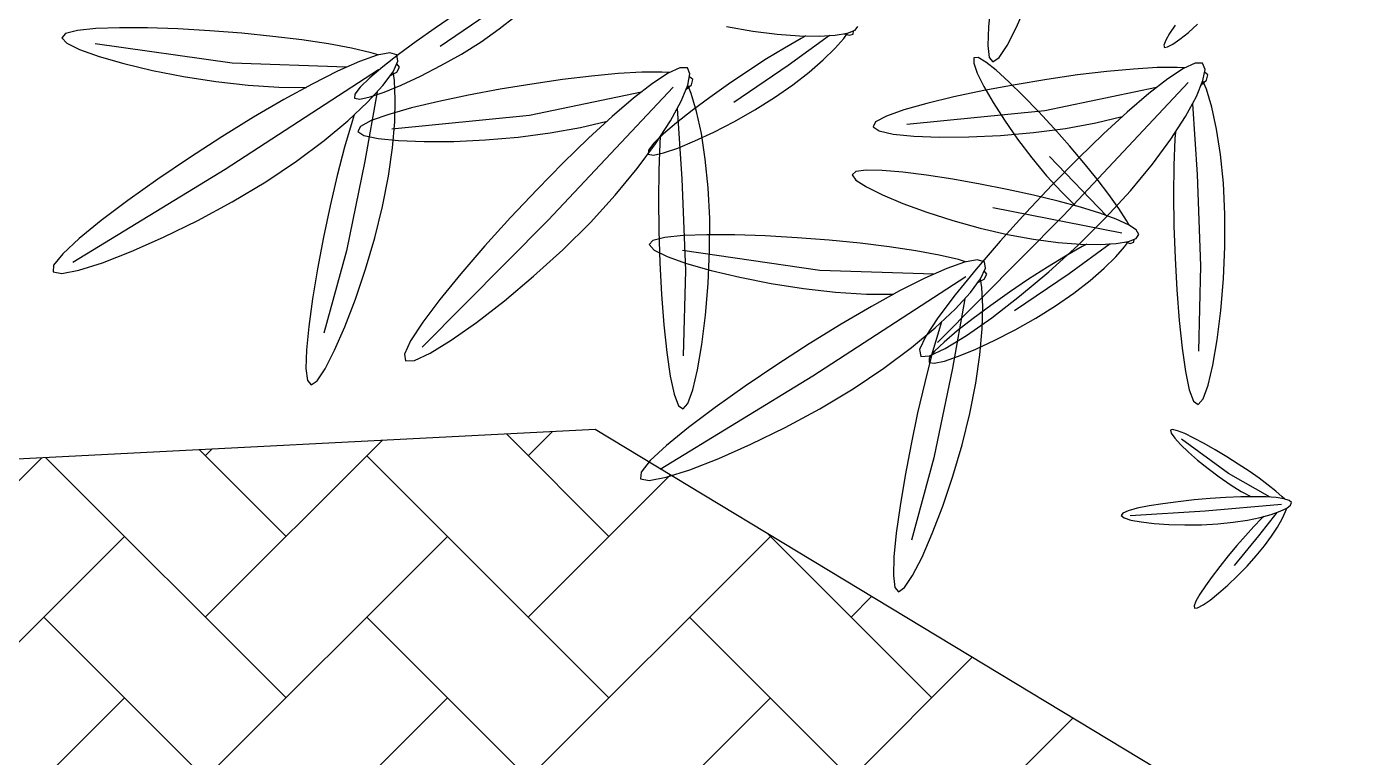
# Model space of a CAD drawing. Extents: x 302512 to 1034855, y -184136 to 410364.
# Drawn here: x 569762 to 573525, y 146518 to 148566 of the extents above; entities that cross this region are included whole.
import ezdxf

# ---------------------------------------------------------------- set-up
doc = ezdxf.new("R2010")
doc.units = 0
doc.header["$MEASUREMENT"] = 0
for name, color, linetype in [('F', 5, 'Continuous'), ('坐椅', 7, 'Continuous'), ('树', 80, 'Continuous'), ('环境', 8, 'Continuous'), ('绿化', 97, 'Continuous'), ('绿地', 3, 'Continuous')]:
    doc.layers.add(name, color=color, linetype=linetype)
doc.styles.add('DIM_FONT', font='SIMPLEX.shx', dxfattribs={"width": 0.8})

# ---------------------------------------------------------------- blocks, each defined once
blk = doc.blocks.new('_F43BVI')
at = {"layer": '绿地'}
for p, q in [((0.4343, 0.5825), (0.4285, 0.5959)), ((0.4891, 0.589), (0.4849, 0.5862)), ((0.4945, 0.5855), (0.4891, 0.589)), ((0.4387, 0.5705), (0.4343, 0.5825)), ((0.4417, 0.5607), (0.4387, 0.5705)), ((0.5045, 0.5821), (0.4939, 0.5812)), ((0.498, 0.5777), (0.4945, 0.5855)), ((0.5266, 0.5814), (0.5045, 0.5821)), ((0.5531, 0.5787), (0.5266, 0.5814)), ((0.5833, 0.5739), (0.5531, 0.5787)), ((0.6164, 0.5667), (0.5833, 0.5739)), ((0.4213, 0.5702), (0.4286, 0.561)), ((0.4286, 0.561), (0.4348, 0.5542)), ((0.443, 0.5537), (0.4417, 0.5607)), ((0.4695, 0.557), (0.4624, 0.5345)), ((0.4728, 0.5651), (0.4695, 0.557)), ((0.4905, 0.5641), (0.5943, 0.3752)), ((0.516, 0.5609), (0.5969, 0.5404)), ((0.6516, 0.5571), (0.6164, 0.5667)), ((0.6879, 0.5452), (0.6516, 0.5571)), ((0.4348, 0.5542), (0.4395, 0.5504)), ((0.4395, 0.5504), (0.4423, 0.5501)), ((0.4423, 0.5501), (0.443, 0.5537)), ((0.5969, 0.5404), (0.7008, 0.5108)), ((0.724, 0.5316), (0.6879, 0.5452)), ((0.4624, 0.5345), (0.4553, 0.5074)), ((0.4844, 0.5268), (0.47, 0.3927)), ((0.5412, 0.5317), (0.5489, 0.5285)), ((0.5489, 0.5285), (0.5786, 0.5175)), ((0.7586, 0.517), (0.724, 0.5316)), ((0.4553, 0.5074), (0.4483, 0.4766)), ((0.5786, 0.5175), (0.6113, 0.5065)), ((0.7008, 0.5108), (0.796, 0.4771)), ((0.79, 0.5023), (0.7586, 0.517)), ((0.9816, 0.5129), (0.9718, 0.5064)), ((0.9986, 0.5143), (0.9783, 0.4261)), ((0.9901, 0.5179), (0.9816, 0.5129)), ((0.9934, 0.5195), (0.9901, 0.5179)), ((1.008, 0.516), (1.0045, 0.5187)), ((1.0148, 0.5096), (1.008, 0.516)), ((1.0224, 0.5014), (1.0148, 0.5096)), ((0.6113, 0.5065), (0.6464, 0.4955)), ((0.6464, 0.4955), (0.6828, 0.485)), ((0.8169, 0.4881), (0.79, 0.5023)), ((0.9863, 0.5043), (0.9443, 0.4663)), ((0.9609, 0.4987), (0.9494, 0.4899)), ((0.9718, 0.5064), (0.9609, 0.4987)), ((1.0057, 0.5062), (1.0253, 0.4771)), ((1.0305, 0.4914), (1.0224, 0.5014)), ((1.0388, 0.4799), (1.0305, 0.4914)), ((0.4483, 0.4766), (0.4416, 0.4427)), ((0.502, 0.4455), (0.5046, 0.4774)), ((0.6828, 0.485), (0.7193, 0.4752)), ((0.8378, 0.4755), (0.8169, 0.4881)), ((0.8512, 0.465), (0.8378, 0.4755)), ((0.9373, 0.4803), (0.925, 0.4702)), ((0.9494, 0.4899), (0.9373, 0.4803)), ((0.9691, 0.4739), (0.9788, 0.4832)), ((1.0054, 0.4899), (1.007, 0.4868)), ((1.007, 0.4868), (1.0132, 0.4751)), ((1.0253, 0.4771), (1.0496, 0.4388)), ((1.0471, 0.4671), (1.0388, 0.4799)), ((0.7193, 0.4752), (0.7543, 0.4667)), ((0.7543, 0.4667), (0.7864, 0.4599)), ((0.7864, 0.4599), (0.8141, 0.4551)), ((0.8557, 0.4574), (0.8512, 0.465)), ((0.9443, 0.4663), (0.8886, 0.4261)), ((0.913, 0.4598), (0.9018, 0.4497)), ((0.925, 0.4702), (0.913, 0.4598)), ((0.9447, 0.4542), (0.9574, 0.464)), ((0.9574, 0.464), (0.9691, 0.4739)), ((1.0132, 0.4751), (1.0204, 0.4624)), ((1.0204, 0.4624), (1.0283, 0.4492)), ((1.0552, 0.4532), (1.0471, 0.4671)), ((0.4971, 0.4094), (0.502, 0.4455)), ((0.6229, 0.4443), (0.6065, 0.44)), ((0.6291, 0.4454), (0.6229, 0.4443)), ((0.6499, 0.4446), (0.6466, 0.4461)), ((0.6499, 0.44), (0.6499, 0.4446)), ((0.8141, 0.4551), (0.8359, 0.4528)), ((0.8359, 0.4528), (0.8502, 0.4535)), ((0.8502, 0.4535), (0.8557, 0.4574)), ((0.9018, 0.4497), (0.8918, 0.4401)), ((0.9182, 0.4363), (0.9314, 0.4449)), ((0.9314, 0.4449), (0.9447, 0.4542)), ((1.0283, 0.4492), (1.0368, 0.4357)), ((1.0627, 0.4388), (1.0552, 0.4532)), ((0.4416, 0.4427), (0.4353, 0.4065)), ((0.6353, 0.4343), (0.5598, 0.2987)), ((0.5873, 0.434), (0.5658, 0.4265)), ((0.6065, 0.44), (0.5873, 0.434)), ((0.6465, 0.4349), (0.6499, 0.44)), ((0.6516, 0.4326), (0.647, 0.4388)), ((0.6597, 0.4189), (0.6516, 0.4326)), ((0.8836, 0.4317), (0.8777, 0.4246)), ((0.8918, 0.4401), (0.8836, 0.4317)), ((0.8944, 0.4229), (0.9057, 0.4289)), ((0.9057, 0.4289), (0.9182, 0.4363)), ((1.0368, 0.4357), (1.0455, 0.4225)), ((1.0694, 0.4245), (1.0627, 0.4388)), ((0.5425, 0.4176), (0.5181, 0.4076)), ((0.6102, 0.4237), (0.5229, 0.3811)), ((0.5658, 0.4265), (0.5425, 0.4176)), ((0.6431, 0.4175), (0.6616, 0.3603)), ((0.6682, 0.4017), (0.6597, 0.4189)), ((0.8777, 0.4246), (0.8745, 0.4195)), ((0.8745, 0.4195), (0.8746, 0.4167)), ((0.8746, 0.4167), (0.8782, 0.4165)), ((0.8782, 0.4165), (0.8851, 0.4186)), ((0.8851, 0.4186), (0.8944, 0.4229)), ((0.9783, 0.4261), (0.956, 0.3402)), ((1.0455, 0.4225), (1.0541, 0.41)), ((1.0752, 0.4111), (1.0694, 0.4245)), ((0.3655, 0.3915), (0.3428, 0.4117)), ((0.4353, 0.4065), (0.4296, 0.369)), ((0.493, 0.3967), (0.4683, 0.3854)), ((0.49, 0.3719), (0.4971, 0.4094)), ((0.5181, 0.4076), (0.493, 0.3967)), ((0.6768, 0.3814), (0.6682, 0.4017)), ((1.0541, 0.41), (1.0622, 0.3989)), ((1.0622, 0.3989), (1.0695, 0.3896)), ((1.0797, 0.3992), (1.0752, 0.4111)), ((1.0827, 0.3894), (1.0797, 0.3992)), ((0.3828, 0.3742), (0.3655, 0.3915)), ((0.47, 0.3927), (0.4349, 0.2329)), ((0.4683, 0.3854), (0.445, 0.374)), ((0.5435, 0.371), (0.5674, 0.3819)), ((0.5674, 0.3819), (0.5879, 0.3925)), ((0.6349, 0.3909), (0.6359, 0.385)), ((0.6359, 0.385), (0.6406, 0.3627)), ((0.6851, 0.3585), (0.6768, 0.3814)), ((1.0695, 0.3896), (1.0757, 0.3828)), ((1.0757, 0.3828), (1.0804, 0.379)), ((1.0839, 0.3823), (1.0827, 0.3894)), ((1.0832, 0.3787), (1.0839, 0.3823)), ((0.3292, 0.3714), (0.3549, 0.3601)), ((0.3933, 0.3608), (0.3828, 0.3742)), ((0.445, 0.374), (0.424, 0.363)), ((0.4296, 0.369), (0.4248, 0.3316)), ((0.4812, 0.3342), (0.49, 0.3719)), ((0.5179, 0.361), (0.5435, 0.371)), ((0.5943, 0.3752), (0.6908, 0.1874)), ((1.0804, 0.379), (1.0832, 0.3787)), ((0.3549, 0.3601), (0.3755, 0.3527)), ((0.3755, 0.3527), (0.3896, 0.3499)), ((0.3896, 0.3499), (0.3958, 0.3524)), ((0.3958, 0.3524), (0.3933, 0.3608)), ((0.4065, 0.353), (0.3934, 0.3443)), ((0.424, 0.363), (0.4065, 0.353)), ((0.4657, 0.3442), (0.4916, 0.3519)), ((0.4916, 0.3519), (0.5179, 0.361)), ((0.6406, 0.3627), (0.6464, 0.3385)), ((0.6616, 0.3603), (0.6833, 0.2856)), ((0.6927, 0.3334), (0.6851, 0.3585)), ((0.3857, 0.3373), (0.3845, 0.3326)), ((0.3934, 0.3443), (0.3857, 0.3373)), ((0.4027, 0.3308), (0.4201, 0.3334)), ((0.4201, 0.3334), (0.4415, 0.3379)), ((0.4415, 0.3379), (0.4657, 0.3442)), ((0.4713, 0.2981), (0.4812, 0.3342)), ((0.6464, 0.3385), (0.6531, 0.3129)), ((0.6993, 0.3067), (0.6927, 0.3334)), ((0.3845, 0.3326), (0.3905, 0.3305)), ((0.3905, 0.3305), (0.4027, 0.3308)), ((0.4248, 0.3316), (0.4209, 0.2957)), ((0.6531, 0.3129), (0.6606, 0.2867)), ((0.7048, 0.2794), (0.6993, 0.3067)), ((0.4209, 0.2957), (0.4183, 0.263)), ((0.4608, 0.265), (0.4713, 0.2981)), ((0.6606, 0.2867), (0.6687, 0.2607)), ((0.7092, 0.2527), (0.7048, 0.2794)), ((0.4183, 0.263), (0.4172, 0.2349)), ((0.4503, 0.2365), (0.4608, 0.265)), ((0.6321, 0.2678), (0.6273, 0.2661)), ((0.6366, 0.2631), (0.6321, 0.2678)), ((0.6454, 0.2574), (0.6349, 0.2591)), ((0.638, 0.2547), (0.6366, 0.2631)), ((0.6667, 0.2515), (0.6454, 0.2574)), ((0.6687, 0.2607), (0.6769, 0.2361)), ((0.6054, 0.2414), (0.5932, 0.2213)), ((0.6106, 0.2485), (0.6054, 0.2414)), ((0.6275, 0.2433), (0.6831, 0.0351)), ((0.6918, 0.2425), (0.6667, 0.2515)), ((0.72, 0.2306), (0.6918, 0.2425)), ((0.7122, 0.2279), (0.7092, 0.2527)), ((0.4172, 0.2349), (0.4177, 0.2131)), ((0.4404, 0.2141), (0.4503, 0.2365)), ((0.6515, 0.2341), (0.7252, 0.1948)), ((0.6769, 0.2361), (0.685, 0.2139)), ((0.7139, 0.2061), (0.7122, 0.2279)), ((0.7504, 0.2157), (0.72, 0.2306)), ((0.3134, 0.2056), (0.3101, 0.2071)), ((0.4177, 0.2131), (0.4202, 0.1989)), ((0.4318, 0.1995), (0.4404, 0.2141)), ((0.6127, 0.2085), (0.5666, 0.0817)), ((0.5932, 0.2213), (0.5798, 0.1967)), ((0.685, 0.2139), (0.6927, 0.1952)), ((0.7142, 0.1885), (0.7139, 0.2061)), ((0.7822, 0.198), (0.7504, 0.2157)), ((0.3099, 0.1959), (0.3133, 0.201)), ((0.315, 0.1936), (0.3105, 0.1998)), ((0.3133, 0.201), (0.3134, 0.2056)), ((0.3231, 0.1799), (0.315, 0.1936)), ((0.4202, 0.1989), (0.4249, 0.1941)), ((0.4249, 0.1941), (0.4318, 0.1995)), ((0.5798, 0.1967), (0.5656, 0.1684)), ((0.669, 0.1997), (0.6757, 0.1948)), ((0.6757, 0.1948), (0.7019, 0.177)), ((0.6927, 0.1952), (0.6996, 0.181)), ((0.7252, 0.1948), (0.819, 0.1413)), ((0.8146, 0.1778), (0.7822, 0.198)), ((0.3065, 0.1785), (0.325, 0.1213)), ((0.3316, 0.1627), (0.3231, 0.1799)), ((0.6996, 0.181), (0.7055, 0.1725)), ((0.7019, 0.177), (0.7311, 0.1584)), ((0.71, 0.1707), (0.7129, 0.1763)), ((0.7129, 0.1763), (0.7142, 0.1885)), ((0.8465, 0.1559), (0.8146, 0.1778)), ((0.3402, 0.1424), (0.3316, 0.1627)), ((0.5656, 0.1684), (0.551, 0.1371)), ((0.7055, 0.1725), (0.71, 0.1707)), ((0.2983, 0.1519), (0.2994, 0.146)), ((0.2994, 0.146), (0.3041, 0.1237)), ((0.6103, 0.1254), (0.6205, 0.1558)), ((0.7311, 0.1584), (0.7624, 0.1394)), ((0.8765, 0.1334), (0.8465, 0.1559)), ((0.3485, 0.1195), (0.3402, 0.1424)), ((0.551, 0.1371), (0.5363, 0.1035)), ((0.7624, 0.1394), (0.7953, 0.1205)), ((0.819, 0.1413), (0.9033, 0.0858)), ((0.9035, 0.1116), (0.8765, 0.1334)), ((0.3041, 0.1237), (0.3098, 0.0995)), ((0.325, 0.1213), (0.3467, 0.0466)), ((0.3561, 0.0944), (0.3485, 0.1195)), ((0.5969, 0.0915), (0.6103, 0.1254)), ((0.7953, 0.1205), (0.8284, 0.1023)), ((0.9263, 0.0915), (0.9035, 0.1116)), ((0.3098, 0.0995), (0.3165, 0.074)), ((0.5363, 0.1035), (0.5218, 0.0684)), ((0.8284, 0.1023), (0.8604, 0.0857)), ((0.3627, 0.0677), (0.3561, 0.0944)), ((0.5666, 0.0817), (0.4943, -0.065)), ((0.5811, 0.0568), (0.5969, 0.0915)), ((0.8604, 0.0857), (0.8899, 0.0713)), ((0.9435, 0.0742), (0.9263, 0.0915)), ((0.3165, 0.074), (0.3241, 0.0477)), ((0.3683, 0.0404), (0.3627, 0.0677)), ((0.5218, 0.0684), (0.5081, 0.0332)), ((0.8899, 0.0713), (0.9157, 0.0601)), ((0.954, 0.0608), (0.9435, 0.0742)), ((0.3241, 0.0477), (0.3321, 0.0217)), ((0.5635, 0.0223), (0.5811, 0.0568)), ((0.9157, 0.0601), (0.9363, 0.0527)), ((0.9363, 0.0527), (0.9503, 0.0498)), ((0.9503, 0.0498), (0.9566, 0.0524)), ((0.9566, 0.0524), (0.954, 0.0608)), ((0.3726, 0.0137), (0.3683, 0.0404)), ((0.5081, 0.0332), (0.4957, -0.0006)), ((0.6831, 0.0351), (0.7319, -0.1704)), ((0.3321, 0.0217), (0.3403, -0.0029)), ((0.5452, -0.0104), (0.5635, 0.0223)), ((0.3058, 0.0091), (0.3015, 0.0063)), ((0.3112, 0.0057), (0.3058, 0.0091)), ((0.3211, 0.0022), (0.3105, 0.0014)), ((0.3146, -0.0022), (0.3112, 0.0057)), ((0.3432, 0.0016), (0.3211, 0.0022)), ((0.3698, -0.0011), (0.3432, 0.0016)), ((0.3756, -0.0111), (0.3726, 0.0137)), ((0.2895, -0.0148), (0.2862, -0.0229)), ((0.3071, -0.0158), (0.4109, -0.2047)), ((0.3403, -0.0029), (0.3484, -0.0251)), ((0.4, -0.006), (0.3698, -0.0011)), ((0.3773, -0.0329), (0.3756, -0.0111)), ((0.4331, -0.0132), (0.4, -0.006)), ((0.4682, -0.0227), (0.4331, -0.0132)), ((0.4957, -0.0006), (0.4854, -0.0318)), ((0.5271, -0.04), (0.5452, -0.0104)), ((0.2862, -0.0229), (0.2791, -0.0454)), ((0.3326, -0.019), (0.4136, -0.0395)), ((0.3484, -0.0251), (0.3561, -0.0438)), ((0.5045, -0.0347), (0.4682, -0.0227)), ((0.2791, -0.0454), (0.272, -0.0724)), ((0.3561, -0.0438), (0.3631, -0.058)), ((0.3776, -0.0505), (0.3773, -0.0329)), ((0.4136, -0.0395), (0.5175, -0.0691)), ((0.4854, -0.0318), (0.4776, -0.0588)), ((0.5407, -0.0483), (0.5045, -0.0347)), ((0.5101, -0.0652), (0.5271, -0.04)), ((0.3011, -0.0531), (0.2866, -0.1872)), ((0.3578, -0.0482), (0.3656, -0.0514)), ((0.3631, -0.058), (0.3689, -0.0665)), ((0.3656, -0.0514), (0.3953, -0.0623)), ((0.3734, -0.0683), (0.3763, -0.0626)), ((0.3763, -0.0626), (0.3776, -0.0505)), ((0.3953, -0.0623), (0.428, -0.0734)), ((0.4776, -0.0588), (0.4729, -0.0801)), ((0.5752, -0.0629), (0.5407, -0.0483)), ((0.6067, -0.0776), (0.5752, -0.0629)), ((0.272, -0.0724), (0.265, -0.1033)), ((0.3689, -0.0665), (0.3734, -0.0683)), ((0.428, -0.0734), (0.463, -0.0844)), ((0.4952, -0.0845), (0.5101, -0.0652)), ((0.5175, -0.0691), (0.6126, -0.1027)), ((0.6336, -0.0917), (0.6067, -0.0776)), ((0.463, -0.0844), (0.4995, -0.0949)), ((0.4729, -0.0801), (0.472, -0.0945)), ((0.472, -0.0945), (0.4753, -0.1003)), ((0.4833, -0.0967), (0.4952, -0.0845)), ((0.4995, -0.0949), (0.5359, -0.1046)), ((0.6544, -0.1044), (0.6336, -0.0917)), ((0.265, -0.1033), (0.2583, -0.1372)), ((0.3186, -0.1343), (0.3213, -0.1024)), ((0.4753, -0.1003), (0.4833, -0.0967)), ((0.5359, -0.1046), (0.571, -0.1131)), ((0.6678, -0.1149), (0.6544, -0.1044)), ((0.571, -0.1131), (0.6031, -0.12)), ((0.6031, -0.12), (0.6308, -0.1247)), ((0.6308, -0.1247), (0.6525, -0.127)), ((0.6525, -0.127), (0.6669, -0.1264)), ((0.6669, -0.1264), (0.6723, -0.1224)), ((0.6723, -0.1224), (0.6678, -0.1149)), ((0.2583, -0.1372), (0.252, -0.1733)), ((0.3137, -0.1704), (0.3186, -0.1343)), ((0.1783, -0.1895), (0.17, -0.1666)), ((0.252, -0.1733), (0.2463, -0.2108)), ((0.3067, -0.208), (0.3137, -0.1704)), ((0.1548, -0.1877), (0.1765, -0.2624)), ((0.1859, -0.2146), (0.1783, -0.1895)), ((0.2866, -0.1872), (0.2515, -0.3469)), ((0.4109, -0.2047), (0.5075, -0.3925)), ((0.1926, -0.2413), (0.1859, -0.2146)), ((0.2463, -0.2108), (0.2414, -0.2483)), ((0.2979, -0.2456), (0.3067, -0.208)), ((0.1464, -0.2351), (0.1539, -0.2613)), ((0.1981, -0.2686), (0.1926, -0.2413)), ((0.2414, -0.2483), (0.2376, -0.2841)), ((0.2879, -0.2818), (0.2979, -0.2456)), ((0.1539, -0.2613), (0.1619, -0.2873)), ((0.2024, -0.2953), (0.1981, -0.2686)), ((0.2376, -0.2841), (0.2349, -0.3169)), ((0.2774, -0.3149), (0.2879, -0.2818)), ((0.1619, -0.2873), (0.1701, -0.3119)), ((0.2054, -0.3201), (0.2024, -0.2953)), ((0.1701, -0.3119), (0.1783, -0.3341)), ((0.1848, -0.3157), (0.18, -0.3174)), ((0.1892, -0.3203), (0.1848, -0.3157)), ((0.2349, -0.3169), (0.2338, -0.3449)), ((0.2669, -0.3434), (0.2774, -0.3149)), ((0.198, -0.3261), (0.1875, -0.3243)), ((0.1907, -0.3288), (0.1892, -0.3203)), ((0.2194, -0.332), (0.198, -0.3261)), ((0.2071, -0.3419), (0.2054, -0.3201)), ((0.2445, -0.3409), (0.2194, -0.332)), ((0.1581, -0.3421), (0.1458, -0.3622)), ((0.1632, -0.335), (0.1581, -0.3421)), ((0.1783, -0.3341), (0.1859, -0.3528)), ((0.1801, -0.3402), (0.2357, -0.5484)), ((0.2074, -0.3595), (0.2071, -0.3419)), ((0.2338, -0.3449), (0.2344, -0.3668)), ((0.2726, -0.3529), (0.2445, -0.3409)), ((0.2571, -0.3657), (0.2669, -0.3434)), ((0.1458, -0.3622), (0.1325, -0.3868)), ((0.1859, -0.3528), (0.1929, -0.367)), ((0.2041, -0.3494), (0.2778, -0.3887)), ((0.2061, -0.3717), (0.2074, -0.3595)), ((0.303, -0.3678), (0.2726, -0.3529)), ((0.1654, -0.375), (0.1192, -0.5017)), ((0.1929, -0.367), (0.1987, -0.3755)), ((0.1987, -0.3755), (0.2032, -0.3773)), ((0.2032, -0.3773), (0.2061, -0.3717)), ((0.2344, -0.3668), (0.2369, -0.3809)), ((0.2484, -0.3804), (0.2571, -0.3657)), ((0.3349, -0.3855), (0.303, -0.3678)), ((0.1325, -0.3868), (0.1183, -0.4151)), ((0.2216, -0.3838), (0.2284, -0.3887)), ((0.2284, -0.3887), (0.2546, -0.4065)), ((0.2369, -0.3809), (0.2415, -0.3858)), ((0.2415, -0.3858), (0.2484, -0.3804)), ((0.2778, -0.3887), (0.3716, -0.4422)), ((0.3673, -0.4057), (0.3349, -0.3855)), ((0.2546, -0.4065), (0.2837, -0.425)), ((0.3991, -0.4276), (0.3673, -0.4057)), ((0.1183, -0.4151), (0.1037, -0.4464)), ((0.163, -0.4581), (0.1732, -0.4277)), ((0.2837, -0.425), (0.3151, -0.4441)), ((0.4292, -0.45), (0.3991, -0.4276)), ((0.3716, -0.4422), (0.4559, -0.4977)), ((0.1037, -0.4464), (0.0889, -0.48)), ((0.1496, -0.4919), (0.163, -0.4581)), ((0.3151, -0.4441), (0.348, -0.463)), ((0.4562, -0.4719), (0.4292, -0.45)), ((0.348, -0.463), (0.3811, -0.4812)), ((0.4789, -0.492), (0.4562, -0.4719)), ((0.0889, -0.48), (0.0744, -0.515)), ((0.3811, -0.4812), (0.4131, -0.4978)), ((0.1192, -0.5017), (0.047, -0.6484)), ((0.1337, -0.5267), (0.1496, -0.4919)), ((0.4131, -0.4978), (0.4426, -0.5121)), ((0.4962, -0.5093), (0.4789, -0.492)), ((0.0744, -0.515), (0.0607, -0.5502)), ((0.4426, -0.5121), (0.4683, -0.5234)), ((0.5067, -0.5227), (0.4962, -0.5093)), ((0.5092, -0.5311), (0.5067, -0.5227)), ((0.1162, -0.5612), (0.1337, -0.5267)), ((0.4683, -0.5234), (0.4889, -0.5308)), ((0.4889, -0.5308), (0.503, -0.5336)), ((0.503, -0.5336), (0.5092, -0.5311)), ((0.0607, -0.5502), (0.0484, -0.5841)), ((0.2357, -0.5484), (0.2846, -0.7538)), ((0.0979, -0.5939), (0.1162, -0.5612)), ((0.0484, -0.5841), (0.038, -0.6153)), ((0.0798, -0.6235), (0.0979, -0.5939)), ((0.038, -0.6153), (0.0302, -0.6423)), ((0.0628, -0.6487), (0.0798, -0.6235)), ((0.0302, -0.6423), (0.0256, -0.6636)), ((0.0478, -0.668), (0.0628, -0.6487)), ((0.0256, -0.6636), (0.0246, -0.6779)), ((0.0246, -0.6779), (0.028, -0.6838)), ((0.028, -0.6838), (0.0359, -0.6802)), ((0.0359, -0.6802), (0.0478, -0.668))]:
    blk.add_line(p, q, dxfattribs=at)
for points in [[(0.5556, 0.374), (0.5774, 0.334), (0.6, 0.2947), (0.6224, 0.2577), (0.6437, 0.2246), (0.6631, 0.197), (0.6795, 0.1765), (0.6922, 0.1648), (0.7002, 0.1636), (0.7028, 0.1737), (0.7004, 0.194), (0.6935, 0.2225), (0.6828, 0.2574), (0.6688, 0.2966), (0.652, 0.3383), (0.633, 0.3806), (0.6124, 0.4217), (0.5909, 0.4597), (0.569, 0.4939), (0.5476, 0.5237), (0.5275, 0.5486), (0.5093, 0.568), (0.4938, 0.5813), (0.4819, 0.5879), (0.4742, 0.5872), (0.4713, 0.579), (0.473, 0.5637), (0.4788, 0.5424), (0.4884, 0.5158), (0.5013, 0.4848), (0.517, 0.4503), (0.5353, 0.413)], [(0.9658, 0.4365), (0.9615, 0.4179), (0.9576, 0.3993), (0.9543, 0.3814), (0.9517, 0.365), (0.95, 0.351), (0.9495, 0.34), (0.9502, 0.3328), (0.9523, 0.3302), (0.956, 0.3326), (0.9609, 0.3396), (0.9667, 0.3505), (0.9731, 0.3644), (0.9797, 0.3806), (0.9861, 0.3984), (0.992, 0.4169), (0.997, 0.4356), (1.0009, 0.4535), (1.0036, 0.4703), (1.0052, 0.4857), (1.0059, 0.4991), (1.0056, 0.5102), (1.0045, 0.5187), (1.0026, 0.5241), (1, 0.5261), (0.9968, 0.5243), (0.993, 0.5191), (0.9889, 0.5108), (0.9845, 0.4998), (0.9798, 0.4864), (0.9751, 0.4712), (0.9704, 0.4544)], [(0.5443, 0.3218), (0.5283, 0.2932), (0.5129, 0.2644), (0.4989, 0.2365), (0.4869, 0.2109), (0.4775, 0.1885), (0.4713, 0.1706), (0.469, 0.1585), (0.4713, 0.1531), (0.4785, 0.1554), (0.4899, 0.1646), (0.5047, 0.1797), (0.5218, 0.1996), (0.5404, 0.2232), (0.5594, 0.2494), (0.578, 0.2771), (0.5951, 0.3054), (0.61, 0.3331), (0.6225, 0.3595), (0.6325, 0.384), (0.64, 0.4058), (0.6449, 0.4243), (0.6471, 0.4388), (0.6465, 0.4486), (0.6432, 0.453), (0.637, 0.4517), (0.6284, 0.4448), (0.6176, 0.4331), (0.6051, 0.4171), (0.5911, 0.3974), (0.576, 0.3745), (0.5603, 0.3491)], [(0.6452, 0.0431), (0.6569, -0.0009), (0.6694, -0.0444), (0.6823, -0.0857), (0.6951, -0.123), (0.7073, -0.1544), (0.7183, -0.1782), (0.7279, -0.1926), (0.7353, -0.1957), (0.7403, -0.1865), (0.7428, -0.1662), (0.743, -0.1369), (0.7409, -0.1005), (0.7366, -0.0591), (0.7303, -0.0145), (0.722, 0.0311), (0.7118, 0.0758), (0.7, 0.1179), (0.6869, 0.1563), (0.6733, 0.1904), (0.6597, 0.2194), (0.6467, 0.2426), (0.6349, 0.2592), (0.6248, 0.2684), (0.6172, 0.2696), (0.6124, 0.2623), (0.6104, 0.2472), (0.611, 0.225), (0.6139, 0.1969), (0.619, 0.1638), (0.6261, 0.1264), (0.6349, 0.0859)], [(0.3722, -0.2059), (0.3941, -0.2458), (0.4167, -0.2851), (0.4391, -0.3222), (0.4604, -0.3553), (0.4797, -0.3829), (0.4962, -0.4033), (0.5088, -0.415), (0.5168, -0.4163), (0.5194, -0.4061), (0.517, -0.3858), (0.5102, -0.3573), (0.4995, -0.3225), (0.4854, -0.2833), (0.4686, -0.2415), (0.4496, -0.1992), (0.4291, -0.1582), (0.4075, -0.1202), (0.3856, -0.086), (0.3643, -0.0561), (0.3441, -0.0312), (0.3259, -0.0119), (0.3105, 0.0014), (0.2986, 0.008), (0.2908, 0.0073), (0.2879, -0.0009), (0.2896, -0.0161), (0.2955, -0.0374), (0.305, -0.064), (0.3179, -0.095), (0.3337, -0.1296), (0.3519, -0.1668)], [(0.1979, -0.5404), (0.2095, -0.5844), (0.2221, -0.6279), (0.235, -0.6692), (0.2477, -0.7065), (0.2599, -0.7379), (0.271, -0.7617), (0.2805, -0.7761), (0.2879, -0.7792), (0.2929, -0.77), (0.2955, -0.7497), (0.2956, -0.7204), (0.2935, -0.684), (0.2893, -0.6425), (0.2829, -0.598), (0.2747, -0.5524), (0.2645, -0.5076), (0.2526, -0.4656), (0.2396, -0.4271), (0.226, -0.393), (0.2123, -0.3641), (0.1993, -0.3409), (0.1875, -0.3243), (0.1775, -0.3151), (0.1699, -0.3138), (0.1651, -0.3212), (0.1631, -0.3363), (0.1636, -0.3584), (0.1666, -0.3865), (0.1717, -0.4197), (0.1787, -0.457), (0.1875, -0.4976)]]:
    blk.add_lwpolyline(points, close=True, dxfattribs=at)
blk.add_lwpolyline([(0.2585, 0.0664), (0.2734, 0.0941), (0.2859, 0.1205), (0.296, 0.145), (0.3034, 0.1668), (0.3083, 0.1853), (0.3105, 0.1998), (0.3099, 0.2096), (0.3066, 0.214)], dxfattribs=at)
at = {"style": 'DIM_FONT', "width": 0.7, "flags": 9}
for tag in ['YSIZE', 'XSIZE']:
    blk.add_attdef(tag, (0, 0), '', height=0.5, dxfattribs=at)
blk = doc.blocks.new('ZU')
at = {"layer": '绿地', "xscale": 1.5, "yscale": 1.5, "zscale": 0.001, "rotation": 260.5308552460376}
blk.add_blockref('_F43BVI', (-0.8522, 0.1655), dxfattribs=at)
blk = doc.blocks.new('A$C0B5A7686')
at = {"layer": '树', "linetype": 'ByBlock', "xscale": 640, "yscale": 640, "zscale": 640, "rotation": 151.15692544915}
blk.add_blockref('ZU', (642.8, 1492.6), dxfattribs=at)
blk = doc.blocks.new('A$C750B0621')
at = {"layer": '树'}
blk.add_blockref('A$C0B5A7686', (0, 0), dxfattribs=at)
blk = doc.blocks.new('A$C5AB93D8E')
at = {"layer": '绿化', "xscale": 0.8, "yscale": 0.8, "zscale": 0.8}
blk.add_blockref('A$C750B0621', (0, 0), dxfattribs=at)
blk = doc.blocks.new('A$C68DB62A4')
at = {"layer": '绿化', "rotation": 236.3690562220917}
blk.add_blockref('A$C5AB93D8E', (801.7, 2393.5), dxfattribs=at)
blk = doc.blocks.new('_F37GYG')
at = {"layer": '绿化', "linetype": 'ByBlock', "xscale": 0.2867748092958204, "yscale": 0.2867748092958204, "zscale": 0.2867748092958204}
blk.add_blockref('A$C68DB62A4', (-306.06, -300.5), dxfattribs=at)
at = {"style": 'DIM_FONT', "width": 0.8, "flags": 9}
for tag in ['YSIZE', 'XSIZE']:
    blk.add_attdef(tag, (0, 0), '', height=0.5, dxfattribs=at)

msp = doc.modelspace()

# ---------------------------------------------------------------- hatches: boundary and pattern name
at = {"layer": '环境', "ltscale": 100}
h = msp.add_hatch(dxfattribs=at)
h.set_pattern_fill('HONEY', color=256, scale=3000, style=0)
h.set_pattern_definition([(0, (-609984.1, -119640.78), (562.5, 324.759525), [375, -750]), (120, (-609984.1, -119640.78), (-562.5, 324.75953), [375, -750]), (60, (-609984.1, -119640.78), (1e-06, 649.51905), [-750, 375])])
edge = h.paths.add_edge_path()
edge.add_arc((562249, 272765.8), 7500, 246.42182, 293.57818)
edge.add_line((565249, 265891.9), (565249, 213780.1))
edge.add_arc((309717.8, 235108), 256419.7, 352.074806, 355.228882, ccw=False)
edge.add_arc((559250.3, 192001.4), 8932.1, 60.20638, 100.19838)
edge.add_arc((388101.9, 227754), 171697, 350.965426, 355.413035)
edge.add_line((559249, 214023), (559249, 265891.9))
edge = h.paths.add_edge_path()
edge.add_arc((582481.6, 4292.7), 31665.2, 92.4113, 103.27756, ccw=False)
edge.add_arc((302225.3, -12259.7), 283056.3, 9.802203, 24.787759)
edge.add_arc((633513.8, 144868.9), 83671.4, 157.142025, 207.360964, ccw=False)
edge.add_arc((557018.5, 186191.2), 8841.1, 226.0357, 266.07337, ccw=False)
edge.add_arc((633078.2, 145012), 89266.5, 157.04434, 206.231919)
edge.add_arc((304569.7, -11472.9), 274619.4, 9.766456, 25.223385, ccw=False)
at = {"layer": '环境'}
h = msp.add_hatch(dxfattribs=at)
h.set_pattern_fill('AR-HBONE', color=256, scale=80, style=0)
h.set_pattern_definition([(45, (-609984.1, -119640.78), (0, 452.54834), [960, -320]), (135, (-609757.82, -119414.5), (0, 452.54834), [960, -320])])
h.paths.add_polyline_path([(578390.6, 142830.9), (580687.7, 143821.6), (583617, 144671.9), (584816.1, 145337.7), (585882, 145737.1), (588147.1, 145071.4), (590012.4, 144006.2), (591078.3, 142009), (592410.6, 140544.5), (592021.9, 138745.9), (592437.5, 138745.9), (593556.5, 138745.9), (594039.9, 140982.5), (592313.6, 142880.2), (591132, 145094.2), (588738.4, 146461), (585824.6, 147317.4), (584185.5, 146703.2), (583036.6, 146065.4), (580179.7, 145236), (578390.6, 144464.4), (575755.3, 145600.9), (574031.2, 145818.9), (571354.8, 147437.1), (568061, 147266.8), (564574.6, 147329.9), (562081.3, 145196), (561520.6, 144759.4), (560988.8, 143963.4), (561750.5, 144167.5), (561893.3, 144593), (561974.8, 144571.1), (561885.6, 144130.5), (562441.1, 143575), (563030.3, 144033.8), (565117.1, 145819.8), (568086.2, 145766.1), (570972.5, 145915.3), (573527.3, 144370.7), (575356.3, 144139.4)])

# ---------------------------------------------------------------- linework, layer by layer
at = {"layer": 'F'}
for p, q in [((571354.8, 147437.1), (568061, 147266.8)), ((574031.2, 145818.9), (571354.8, 147437.1))]:
    msp.add_line(p, q, dxfattribs=at)
msp.add_lwpolyline([(572171.2, 104540, 0.025129), (570331.2, 107115.1, -0.170497), (556140, 154193.2)], format="xyb", dxfattribs=at)

# ---------------------------------------------------------------- block references
at = {"layer": '坐椅', "xscale": 10.78272, "yscale": 10.78272, "zscale": 10.78272}
msp.add_blockref('_F37GYG', (571328.1, 148701.5, -116953.2), dxfattribs=at)

doc.saveas('drawing.dxf')
